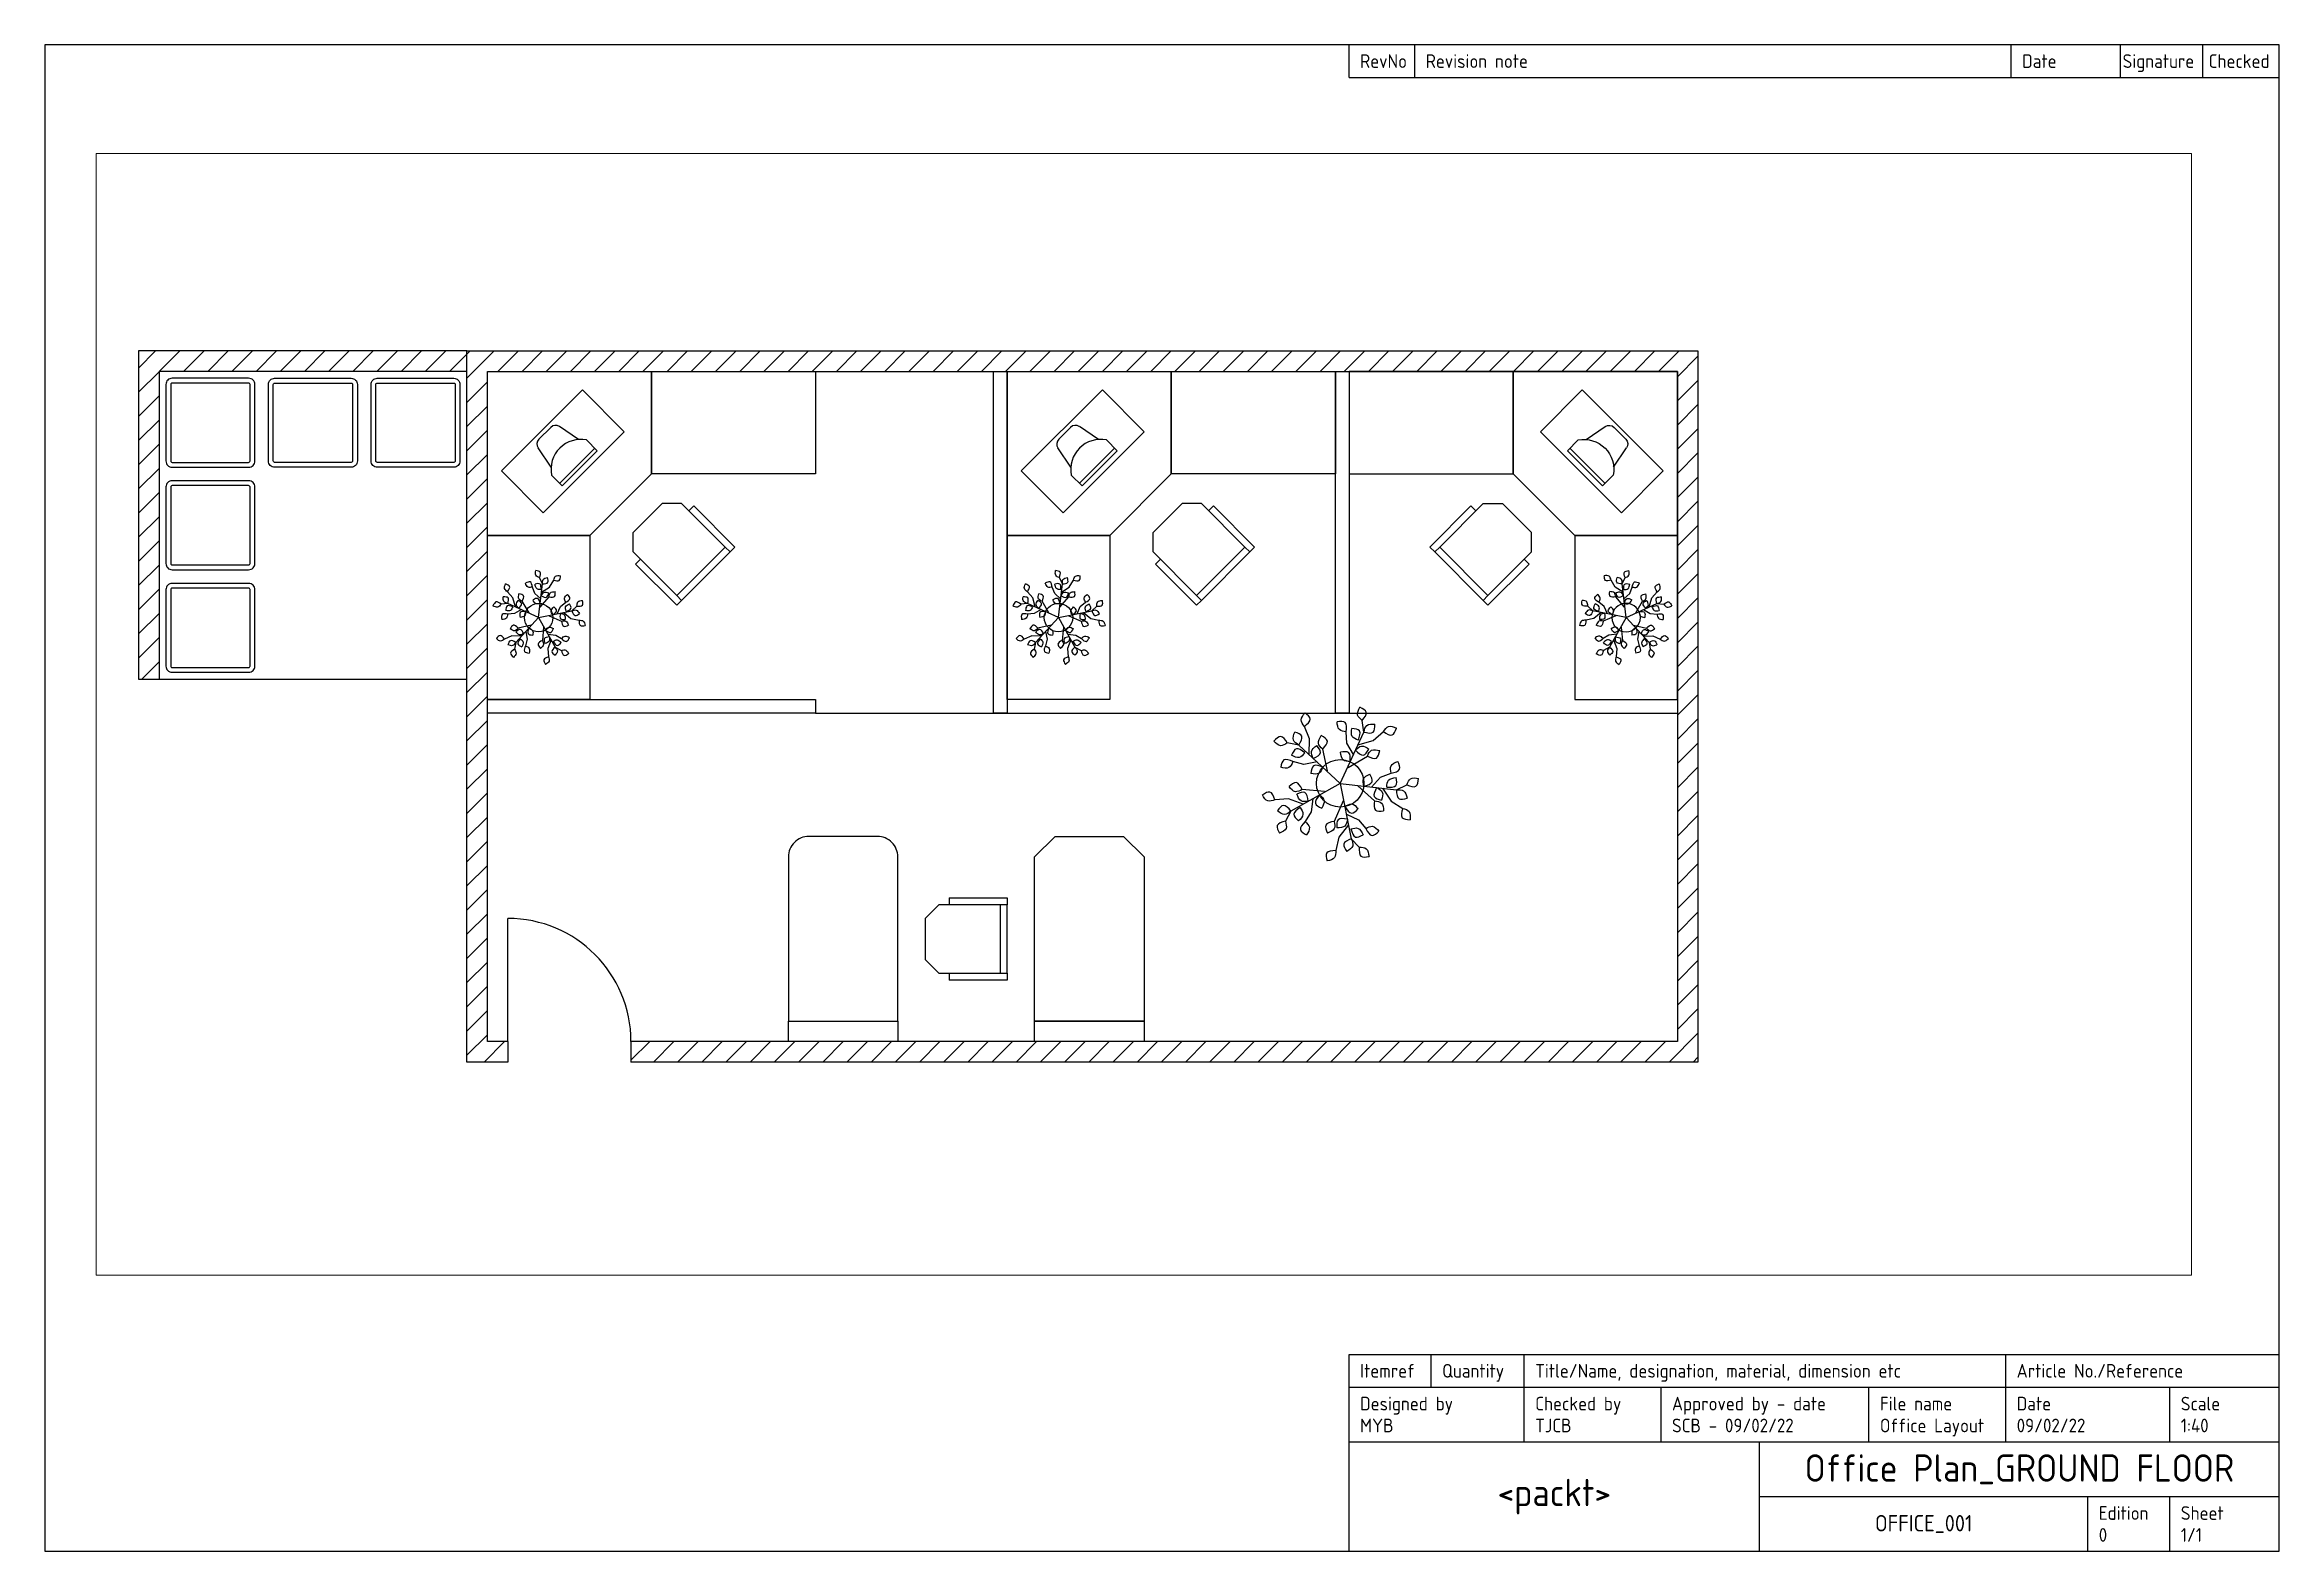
# Paper-space layout 'ISO A3' of a CAD drawing. Header units: millimetres. Extents: x 0 to 408, y 0 to 275.
# The model-space entities are those that its viewports show. They can reach past a viewport. Long polylines and large blocks are cut down to what shows.
import ezdxf
from ezdxf.enums import TextEntityAlignment as Align

# ---------------------------------------------------------------- set-up
doc = ezdxf.new("R2010")
doc.units = ezdxf.units.MM
doc.header["$LTSCALE"] = 200
doc.header["$MEASUREMENT"] = 0
for name, color, linetype in [('Bins', 150, 'Continuous'), ('Carpets', 200, 'Continuous'), ('CHAIRS', 100, 'Continuous'), ('DESKS', 7, 'Continuous'), ('Doors', 82, 'Continuous'), ('Electrical', 150, 'Continuous'), ('FRAME 025', 7, 'Continuous'), ('FRAME 050', 6, 'Continuous'), ('FRAME 070', 5, 'Continuous'), ('Furniture', 1, 'Continuous'), ('PCS', 10, 'Continuous'), ('PLANTS', 3, 'Continuous'), ('Walls', 42, 'Continuous')]:
    doc.layers.add(name, color=color, linetype=linetype)
doc.layers.add('Viewports', color=8, linetype='Continuous', plot=False)
doc.styles.add('ISO Proportional', font='isocp.shx')

# ---------------------------------------------------------------- blocks, each defined once
blk = doc.blocks.new('ISO A3 title block')
at = {"layer": 'FRAME 070'}
for p, q in [((0, 275.41), (0, 0)), ((408.41, 275.41), (0, 275.41)), ((238.41, 269.41), (238.41, 275.41)), ((250.41, 269.41), (250.41, 275.41)), ((359.41, 269.41), (359.41, 275.41)), ((379.41, 269.41), (379.41, 275.41)), ((394.41, 269.41), (394.41, 275.41)), ((408.41, 0), (408.41, 275.41)), ((238.41, 269.41), (408.41, 269.41)), ((238.41, 30), (238.41, 36)), ((238.41, 36), (408.41, 36)), ((253.41, 30), (253.41, 36)), ((270.41, 30), (270.41, 36)), ((358.41, 30), (358.41, 36)), ((238.41, 0), (238.41, 30)), ((238.41, 30), (408.41, 30)), ((270.41, 20), (270.41, 30)), ((295.41, 20), (295.41, 30)), ((333.41, 20), (333.41, 30)), ((358.41, 20), (358.41, 30)), ((388.41, 20), (388.41, 30)), ((238.41, 20), (408.41, 20)), ((313.41, 0), (313.41, 20)), ((313.41, 10), (408.41, 10)), ((373.41, 0), (373.41, 10)), ((388.41, 0), (388.41, 10)), ((0, 0), (408.41, 0))]:
    blk.add_line(p, q, dxfattribs=at)
at = {"layer": 'FRAME 025', "style": 'ISO Proportional'}
for s, p in [('RevNo', (240.41, 272.41)), ('Revision note', (252.41, 272.41)), ('Date', (361.41, 272.41)), ('Signature', (379.77, 272.41)), ('Checked', (395.49, 272.41)), ('Itemref', (240.41, 33)), ('Quantity', (255.41, 33)), ('Title/Name, designation, material, dimension etc', (272.41, 33)), ('Article No./Reference', (360.41, 33)), ('Designed by', (240.41, 27)), ('Checked by', (272.41, 27)), ('Approved by - date', (297.41, 27)), ('File name', (335.41, 27)), ('Date', (360.41, 27)), ('Scale', (390.41, 27)), ('Edition', (375.41, 7)), ('Sheet', (390.41, 7))]:
    blk.add_text(s, height=2.5, dxfattribs=at).set_placement(p, align=Align.MIDDLE_LEFT)
at = {"layer": 'FRAME 025', "style": 'ISO Proportional', "flags": 8}
for tag, p in [('DESIGNED_BY', (240.41, 23)), ('CHECKED_BY', (272.41, 23)), ('APPROVED_BY_DATE', (297.41, 23)), ('FILENAME', (335.41, 23)), ('DATE', (360.41, 23)), ('SCALE', (390.41, 23)), ('EDITION', (375.41, 3)), ('SHEET', (390.41, 3))]:
    blk.add_attdef(tag, text='', height=2.5, dxfattribs=at).set_placement(p, align=Align.MIDDLE_LEFT)
at = {"layer": 'FRAME 050', "style": 'ISO Proportional', "flags": 8}
for tag, height, p in [('TITLE', 5, (360.91, 15)), ('OWNER', 5, (275.91, 10)), ('DRAWING_NUMBER', 3, (343.41, 5))]:
    blk.add_attdef(tag, text='', height=height, dxfattribs=at).set_placement(p, align=Align.MIDDLE)
blk = doc.blocks.new('LEAF')
at = {"layer": 'PLANTS', "end_tangent": (0.962728, 0.27047)}
blk.add_spline([(0, 0), (-1.96, 1.89), (-3.91, 0.55)], degree=3, dxfattribs=at)
at = {"layer": 'PLANTS'}
blk.add_spline([(0, 0), (-1.96, -0.79), (-3.91, 0.55)], degree=3, dxfattribs=at)
blk = doc.blocks.new('PLANT')
at = {"layer": 'PLANTS'}
for p, q in [((-8.94, 12.99), (-10.48, 16.67)), ((0, 0), (6.9, 15.01)), ((1.96, 11.78), (1.76, 15.09)), ((6.9, 15.01), (6.44, 18.36)), ((9.59, 12.51), (12.61, 15.12)), ((-12.14, 11.21), (-15.47, 11.8)), ((0, 0), (-12.14, 11.21)), ((-9.12, 8.41), (-8.94, 12.99)), ((-3.71, 3.61), (-5.13, 10.02)), ((3.86, 8.39), (1.96, 11.78)), ((2.29, 4.64), (7.94, 7.98)), ((5.18, 11.27), (9.59, 12.51)), ((0, 0), (-14.41, -8.09)), ((-10.6, 5.51), (-13.81, 6.34)), ((-6.79, 6.26), (-10.6, 5.51)), ((0, 0), (16.41, -1.93)), ((0, 0), (3.24, -16.2)), ((9.17, -1.08), (11.81, 1.77)), ((11.81, 1.77), (14.9, 2.99)), ((-15.11, -4.49), (-19.09, -4.82)), ((-10.82, -6.07), (-15.11, -4.49)), ((-4.58, -2.41), (-11.11, -1.79)), ((-8.05, -4.52), (-8.51, -8.38)), ((0.88, -5.1), (-1.74, -11.12)), ((5.12, -0.74), (10.04, -5.09)), ((12.32, -1.45), (14.86, -5.25)), ((14.86, -5.25), (18.27, -7.32)), ((16.41, -1.93), (19.45, -0.45)), ((-14.41, -8.09), (-16, -11.07)), ((-8.51, -8.38), (-10.29, -11.17)), ((2.43, -12.17), (-0.4, -15.76)), ((1.81, -9.05), (5.34, -10.69)), ((5.34, -10.69), (7.45, -13.24)), ((-0.4, -15.76), (-1.32, -19.64)), ((3.24, -16.2), (5.58, -18.64))]:
    blk.add_line(p, q, dxfattribs=at)
blk.add_circle((0, 0), 6.94, dxfattribs=at)
for p, rotation in [((-10.48, 16.67), 275.0403243146722), ((6.44, 18.36), 288), ((-12.14, 11.21), 294.9348524070542), ((-5.13, 10.02), 283.8275635624211), ((1.76, 15.09), 320.7033619510831), ((5.3, 12.61), 306.4161162851195), ((6.9, 15.01), 222.9348524070542), ((12.61, 15.12), 203.0403243146722), ((-13.81, 6.34), 32.70336195108312), ((-10.36, 8.94), 18.41611628511951), ((-7.87, 7.26), 263.5135545668045), ((2.9, 6.3), 323.1792104330925), ((4.47, 9.73), 191.5135545668045), ((7.94, 7.98), 211.8275635624211), ((14.9, 2.99), 248.7033619510831), ((-11.11, -1.79), 355.8275635624211), ((-5.1, 4.7), 35.17921043309246), ((6.89, -0.81), 251.1792104330924), ((13.63, -1.14), 234.4161162851195), ((19.45, -0.45), 216), ((-19.09, -4.82), 347.0403243146721), ((-14.41, -8.09), 6.934852407054164), ((-9.34, -5.24), 335.5135545668045), ((-6.05, -3.4), 107.1792104330925), ((1.36, -6.8), 179.1792104330925), ((10.04, -5.09), 139.8275635624211), ((10.64, -1.25), 119.5135545668045), ((16.41, -1.93), 150.9348524070542), ((-16, -11.07), 72), ((-11.7, -7.09), 90.41611628511951), ((-10.29, -11.17), 104.7033619510831), ((-1.74, -11.12), 67.8275635624211), ((2.1, -10.5), 47.51355456680455), ((3.13, -13.32), 162.4161162851195), ((7.45, -13.24), 176.7033619510831), ((18.27, -7.32), 131.0403243146722), ((-1.32, -19.64), 59.0403243146722), ((3.24, -16.2), 78.93485240705415), ((5.58, -18.64), 144)]:
    blk.add_blockref('LEAF', p, dxfattribs=dict(at, rotation=rotation))
blk.add_blockref('LEAF', (-15.47, 11.8), dxfattribs=at)
blk = doc.blocks.new('CHAIR')
at = {"layer": 'CHAIRS'}
for p, q in [((-10, 0), (-12, 0)), ((-12, 0), (-12, -17)), ((-10, 0), (10, 0)), ((-10, -2), (-10, 0)), ((12, 0), (10, 0)), ((10, 0), (10, -2)), ((12, -17), (12, 0)), ((-10, -20), (-10, -2)), ((-10, -2), (10, -2)), ((10, -2), (10, -20)), ((-10, -17), (-12, -17)), ((12, -17), (10, -17)), ((-10, -20), (-6, -24)), ((6, -24), (-6, -24)), ((10, -20), (6, -24))]:
    blk.add_line(p, q, dxfattribs=at)
blk = doc.blocks.new('*U8')
blk.add_line((0, 0), (0, 900))
blk.add_arc((0, 0), 900, 0, 90)
blk = doc.blocks.new('Pot Plant')
for p, q in [((-188, 144), (-227, 189)), ((-27, 177), (-45, 223)), ((16, 138), (-27, 177)), ((0, 0), (29, 246)), ((29, 246), (7, 292)), ((22, 185), (79, 223)), ((79, 223), (110, 274)), ((-225, 104), (-275, 97)), ((-177, 29), (-226, 26)), ((0, 0), (-225, 104)), ((-169, 78), (-188, 144)), ((-126, 58), (-177, 29)), ((0, 0), (-168, -182)), ((-70, 34), (-120, 119)), ((0, 0), (243, 49)), ((0, 0), (121, -216)), ((11, 77), (76, 151)), ((76, 13), (167, -26)), ((136, 27), (160, 80)), ((160, 80), (199, 112)), ((183, 36), (236, -6)), ((243, 49), (280, 84)), ((-195, -134), (-250, -157)), ((-126, -137), (-195, -134)), ((-54, -56), (-150, -77)), ((-83, -159), (-95, -207)), ((-94, -102), (-83, -159)), ((36, -69), (27, -167)), ((91, -162), (67, -227)), ((68, -121), (126, -128)), ((126, -128), (168, -154)), ((236, -6), (295, -20)), ((-168, -182), (-177, -232)), ((67, -227), (72, -286)), ((121, -216), (166, -240))]:
    blk.add_line(p, q)
blk.add_circle((0, 0), 104)
for points in [[(7, 292), (-20, 309), (-21, 344)], [(-227, 189), (-249, 212), (-242, 246)], [(-120, 119), (-145, 138), (-144, 173)], [(-45, 223), (-77, 223), (-97, 252)], [(17, 204), (-14, 212), (-26, 245)], [(19, 160), (38, 184), (74, 181)], [(29, 246), (33, 278), (65, 293)], [(76, 151), (86, 181), (120, 190)], [(110, 274), (124, 302), (160, 306)], [(199, 112), (189, 142), (210, 170)], [(-275, 97), (-300, 76), (-334, 86)], [(-226, 26), (-236, -4), (-270, -14)], [(-225, 104), (-254, 117), (-259, 152)], [(-189, 79), (-206, 52), (-241, 51)], [(-146, 67), (-163, 94), (-150, 126)], [(-95, 43), (-103, 13), (-136, 1)], [(12, 103), (-20, 102), (-41, 130)], [(102, 20), (91, 50), (111, 79)], [(158, 31), (187, 20), (195, -14)], [(200, 47), (197, 79), (225, 100)], [(243, 49), (274, 55), (299, 29)], [(280, 84), (287, 114), (321, 126)], [(-250, -157), (-278, -172), (-309, -154)], [(-150, -77), (-176, -96), (-209, -83)], [(-109, -118), (-139, -127), (-166, -103)], [(-134, -155), (-114, -180), (-123, -214)], [(-71, -76), (-44, -94), (-43, -129)], [(79, -140), (77, -172), (47, -190)], [(51, -91), (76, -71), (109, -81)], [(106, -175), (136, -163), (165, -183)], [(167, -26), (199, -26), (218, -56)], [(168, -154), (193, -135), (226, -147)], [(295, -20), (326, -25), (341, -57)], [(-168, -182), (-190, -205), (-225, -199)], [(-177, -232), (-165, -261), (-185, -291)], [(-95, -207), (-69, -225), (-70, -261)], [(27, -167), (36, -197), (14, -225)], [(72, -286), (77, -318), (51, -342)], [(121, -216), (137, -244), (120, -275)], [(166, -240), (198, -238), (219, -266)]]:
    blk.add_spline(points, degree=3)
for points, end_tangent in [([(7, 292), (12, 332), (-21, 344)], (0.784693, -0.619885)), ([(-227, 189), (-212, 227), (-242, 246)], (0.625686, -0.780075)), ([(-120, 119), (-111, 159), (-144, 173)], (0.737511, -0.675335)), ([(-45, 223), (-62, 261), (-97, 252)], (0.99522, -0.097659)), ([(17, 204), (10, 245), (-26, 245)], (0.940338, -0.340242)), ([(19, 160), (58, 149), (74, 181)], (-0.704562, -0.709642)), ([(29, 246), (68, 258), (65, 293)], (-0.231288, -0.972885)), ([(76, 151), (117, 155), (120, 190)], (-0.414378, -0.910105)), ([(110, 274), (151, 272), (160, 306)], (-0.548547, -0.836119)), ([(199, 112), (229, 139), (210, 170)], (0.214661, -0.976689)), ([(-275, 97), (-312, 114), (-334, 86)], (0.832029, 0.554732)), ([(-226, 26), (-267, 22), (-270, -14)], (0.400419, 0.916332)), ([(-225, 104), (-224, 144), (-259, 152)], (0.853797, -0.520606)), ([(-189, 79), (-230, 85), (-241, 51)], (0.61417, 0.789174)), ([(-146, 67), (-124, 102), (-150, 126)], (0.457188, -0.88937)), ([(-95, 43), (-135, 37), (-136, 1)], (0.360461, 0.932774)), ([(12, 103), (-7, 140), (-41, 130)], (0.99851, -0.054576)), ([(102, 20), (131, 49), (111, 79)], (0.256652, -0.966504)), ([(158, 31), (160, -9), (195, -14)], (-0.892632, 0.450787)), ([(200, 47), (236, 66), (225, 100)], (-0.033009, -0.999455)), ([(243, 49), (266, 15), (299, 29)], (-0.996741, -0.080671)), ([(280, 84), (320, 91), (321, 126)], (-0.347062, -0.937842)), ([(-250, -157), (-282, -132), (-309, -154)], (0.935243, 0.354007)), ([(-150, -77), (-186, -56), (-209, -83)], (0.870185, 0.492725)), ([(-109, -118), (-135, -87), (-166, -103)], (0.98712, 0.159981)), ([(-134, -155), (-152, -192), (-123, -214)], (-0.56076, 0.827978)), ([(-71, -76), (-77, -117), (-43, -129)], (-0.775732, 0.631062)), ([(79, -140), (41, -155), (47, -190)], (0.152886, 0.988244)), ([(51, -91), (87, -109), (109, -81)], (-0.83989, -0.542756)), ([(167, -26), (183, -63), (218, -56)], (-0.993611, 0.112859)), ([(168, -154), (203, -174), (226, -147)], (-0.862552, -0.505968)), ([(295, -20), (305, -59), (341, -57)], (-0.964707, 0.263324)), ([(-168, -182), (-207, -169), (-225, -199)], (0.758963, 0.651133)), ([(-177, -232), (-205, -261), (-185, -291)], (-0.27047, 0.962728)), ([(-95, -207), (-103, -247), (-70, -261)], (-0.747747, 0.663983)), ([(27, -167), (-4, -194), (14, -225)], (-0.199707, 0.979856)), ([(72, -286), (38, -309), (51, -342)], (-0.047674, 0.998863)), ([(121, -216), (97, -249), (120, -275)], (-0.384732, 0.923028)), ([(106, -175), (136, -204), (165, -183)], (-0.960739, -0.277455)), ([(166, -240), (185, -276), (219, -266)], (-0.999189, 0.040267))]:
    blk.add_spline(points, degree=3, dxfattribs=dict(end_tangent=end_tangent))
blk = doc.blocks.new('DESK')
at = {"layer": 'DESKS'}
for points in [[(0, -1200), (0, 0), (1200, 0), (1200, -750), (750, -1200)], [(2400, 0), (2400, -750), (1200, -750), (1200, 0)], [(750, -2400), (0, -2400), (0, -1200), (750, -1200)]]:
    blk.add_lwpolyline(points, close=True, dxfattribs=at)
blk = doc.blocks.new('Computer')
for p, q in [((-602, 9), (-9, 602)), ((-9, 602), (296, 296)), ((-242, 328), (-328, 242)), ((-38, 239), (-177, 334)), ((-239, 38), (-334, 177)), ((296, 296), (-296, -296)), ((-175, -81), (81, 175)), ((21, 236), (99, 157)), ((-296, -296), (-602, 9)), ((-157, -99), (99, 157)), ((-236, -21), (-157, -99))]:
    blk.add_line(p, q)
for centre, radius, start, end in [((-206, 292), 50.8, 55.6619, 135), ((-292, 206), 50.8, 135, 214.3381), ((-21, 21), 219, 78.9811, 191.0189)]:
    blk.add_arc(centre, radius, start, end)
blk = doc.blocks.new('Exec Chair')
for p, q in [((-318, 530), (-530, 318)), ((-177, 530), (-318, 530)), ((141, 212), (-177, 530)), ((-88, 513), (-124, 477)), ((-88, 513), (212, 212)), ((-530, 177), (-530, 318)), ((-530, 177), (-212, -141)), ((-212, -141), (141, 212)), ((-177, -177), (177, 177)), ((177, 177), (141, 212)), ((212, 212), (177, 177)), ((-477, 124), (-513, 88)), ((-212, -212), (-513, 88)), ((-212, -141), (-177, -177)), ((-177, -177), (-212, -212))]:
    blk.add_line(p, q)

msp = doc.modelspace()

# ---------------------------------------------------------------- hatches: boundary and pattern name
at = {"layer": 'Walls'}
h = msp.add_hatch(dxfattribs=at)
h.set_pattern_fill('ANSI31', color=256, scale=1000)
h.paths.add_polyline_path([(2675, 7648), (275, 7648), (275, 5248), (425, 5248), (425, 7498), (2675, 7498)])
h = msp.add_hatch(dxfattribs=at)
h.set_pattern_fill('ANSI31', color=256, scale=1000)
h.paths.add_polyline_path([(11675, 7648), (2675, 7648), (2675, 2448), (2975, 2448), (2975, 2598), (2825, 2598), (2825, 7498), (3575, 7498), (11525, 7498), (11525, 6748), (11525, 2598), (3875, 2598), (3875, 2448), (11675, 2448)])

# ---------------------------------------------------------------- linework, layer by layer
at = {"layer": 'Bins'}
for points in [[(520, 6798), (1080, 6798, 0.414214), (1125, 6843), (1125, 7403, 0.414214), (1080, 7448), (520, 7448, 0.414214), (475, 7403), (475, 6843, 0.414214)], [(520, 6833), (1080, 6833, 0.414214), (1090, 6843), (1090, 7403, 0.414214), (1080, 7413), (520, 7413, 0.414214), (510, 7403), (510, 6843, 0.414214)], [(1830, 6798), (1270, 6798, -0.414214), (1225, 6843), (1225, 7403, -0.414214), (1270, 7448), (1830, 7448, -0.414214), (1875, 7403), (1875, 6843, -0.414214)], [(1830, 6833), (1270, 6833, -0.414214), (1260, 6843), (1260, 7403, -0.414214), (1270, 7413), (1830, 7413, -0.414214), (1840, 7403), (1840, 6843, -0.414214)], [(2580, 6798), (2020, 6798, -0.414214), (1975, 6843), (1975, 7403, -0.414214), (2020, 7448), (2580, 7448, -0.414214), (2625, 7403), (2625, 6843, -0.414214)], [(2580, 6833), (2020, 6833, -0.414214), (2010, 6843), (2010, 7403, -0.414214), (2020, 7413), (2580, 7413, -0.414214), (2590, 7403), (2590, 6843, -0.414214)], [(520, 6048), (1080, 6048, 0.414214), (1125, 6093), (1125, 6653, 0.414214), (1080, 6698), (520, 6698, 0.414214), (475, 6653), (475, 6093, 0.414214)], [(520, 6083), (1080, 6083, 0.414214), (1090, 6093), (1090, 6653, 0.414214), (1080, 6663), (520, 6663, 0.414214), (510, 6653), (510, 6093, 0.414214)], [(520, 5298), (1080, 5298, 0.414214), (1125, 5343), (1125, 5903, 0.414214), (1080, 5948), (520, 5948, 0.414214), (475, 5903), (475, 5343, 0.414214)], [(520, 5333), (1080, 5333, 0.414214), (1090, 5343), (1090, 5903, 0.414214), (1080, 5913), (520, 5913, 0.414214), (510, 5903), (510, 5343, 0.414214)]]:
    msp.add_lwpolyline(points, format="xyb", close=True, dxfattribs=at)
at = {"layer": 'Carpets'}
msp.add_line((5225, 4998), (11525, 4998), dxfattribs=at)
at = {"layer": 'Electrical'}
for points in [[(5026, 2748), (5826, 2748), (5826, 2598), (5026, 2598)], [(6826, 2748), (7626, 2748), (7626, 2598), (6826, 2598)]]:
    msp.add_lwpolyline(points, close=True, dxfattribs=at)
at = {"layer": 'Furniture'}
msp.add_lwpolyline([(5026, 2748), (5826, 2748), (5826, 3948, 0.414214), (5676, 4098), (5176, 4098, 0.414214), (5026, 3948)], format="xyb", close=True, dxfattribs=at)
msp.add_lwpolyline([(6826, 3948), (6976, 4098), (7476, 4098), (7626, 3948), (7626, 2748), (6826, 2748)], close=True, dxfattribs=at)
at = {"layer": 'Walls'}
for p, q in [((2675, 7648), (275, 7648)), ((275, 7648), (275, 5248)), ((2675, 7648), (11675, 7648)), ((2675, 2448), (2675, 7648)), ((11675, 7648), (11675, 2448)), ((425, 7498), (425, 5248)), ((2675, 7498), (425, 7498)), ((2825, 7498), (11525, 7498)), ((2825, 2598), (2825, 7498)), ((11525, 7498), (11525, 2598)), ((275, 5248), (425, 5248)), ((425, 5248), (2675, 5248)), ((2975, 2598), (2825, 2598)), ((2975, 2598), (2975, 2448)), ((11525, 2598), (3875, 2598)), ((3875, 2598), (3875, 2448)), ((2975, 2448), (2675, 2448)), ((11675, 2448), (3875, 2448))]:
    msp.add_line(p, q, dxfattribs=at)
for points in [[(6625, 7498), (6625, 4998), (6525, 4998), (6525, 7498)], [(9125, 7498), (9125, 4998), (9025, 4998), (9025, 7498)], [(2825, 5098), (5225, 5098), (5225, 4998), (2825, 4998)]]:
    msp.add_lwpolyline(points, close=True, dxfattribs=at)

# ---------------------------------------------------------------- block references
at = {"layer": 'CHAIRS'}
for p in [(4422, 6001), (8222, 6001)]:
    msp.add_blockref('Exec Chair', p, dxfattribs=at)
at = {"layer": 'CHAIRS', "xscale": -1}
msp.add_blockref('Exec Chair', (9928, 6001), dxfattribs=at)
at = {"layer": 'CHAIRS', "xscale": -25, "yscale": 25, "zscale": 25, "rotation": 269.9999999999999}
msp.add_blockref('CHAIR', (6626, 3348), dxfattribs=at)
at = {"layer": 'DESKS'}
for p in [(2825, 7498), (6625, 7498)]:
    msp.add_blockref('DESK', p, dxfattribs=at)
at = {"layer": 'DESKS', "xscale": -1}
msp.add_blockref('DESK', (11525, 7498), dxfattribs=at)
at = {"layer": 'Doors'}
msp.add_blockref('*U8', (2975, 2598), dxfattribs=at)
at = {"layer": 'PCS'}
for p in [(3530, 6761), (7330, 6761)]:
    msp.add_blockref('Computer', p, dxfattribs=at)
at = {"layer": 'PCS', "xscale": -1}
msp.add_blockref('Computer', (10820, 6761), dxfattribs=at)
at = {"layer": 'PLANTS'}
for p in [(3200, 5698), (7000, 5698)]:
    msp.add_blockref('Pot Plant', p, dxfattribs=at)
at = {"layer": 'PLANTS', "xscale": -1}
msp.add_blockref('Pot Plant', (11150, 5698), dxfattribs=at)
at = {"layer": 'PLANTS', "xscale": 25, "yscale": 25, "zscale": 25}
msp.add_blockref('PLANT', (9060, 4486), dxfattribs=at)

psp = doc.layouts.new('ISO A3')

# ---------------------------------------------------------------- block references
ref = psp.add_blockref('ISO A3 title block', (0, 0))
ref.add_attrib('SHEET', '1/1', dxfattribs={"layer": 'FRAME 025', "height": 2.5, "style": 'ISO Proportional'}).set_placement((390.41, 3), align=Align.MIDDLE_LEFT)
ref.add_attrib('EDITION', '0', dxfattribs={"layer": 'FRAME 025', "height": 2.5, "style": 'ISO Proportional'}).set_placement((375.41, 3), align=Align.MIDDLE_LEFT)
ref.add_attrib('SCALE', '1:40', dxfattribs={"layer": 'FRAME 025', "height": 2.5, "style": 'ISO Proportional'}).set_placement((390.41, 23), align=Align.MIDDLE_LEFT)
ref.add_attrib('TITLE', 'Office Plan_GROUND FLOOR', dxfattribs={"layer": 'FRAME 050', "height": 5, "style": 'ISO Proportional'}).set_placement((360.91, 15), align=Align.MIDDLE)
ref.add_attrib('DATE', '09/02/22', dxfattribs={"layer": 'FRAME 025', "height": 2.5, "style": 'ISO Proportional'}).set_placement((360.41, 23), align=Align.MIDDLE_LEFT)
ref.add_attrib('APPROVED_BY_DATE', 'SCB - 09/02/22', dxfattribs={"layer": 'FRAME 025', "height": 2.5, "style": 'ISO Proportional'}).set_placement((297.41, 23), align=Align.MIDDLE_LEFT)
ref.add_attrib('DESIGNED_BY', 'MYB', dxfattribs={"layer": 'FRAME 025', "height": 2.5, "style": 'ISO Proportional'}).set_placement((240.41, 23), align=Align.MIDDLE_LEFT)
ref.add_attrib('CHECKED_BY', 'TJCB', dxfattribs={"layer": 'FRAME 025', "height": 2.5, "style": 'ISO Proportional'}).set_placement((272.41, 23), align=Align.MIDDLE_LEFT)
ref.add_attrib('OWNER', '<packt>', dxfattribs={"layer": 'FRAME 050', "height": 5, "style": 'ISO Proportional'}).set_placement((275.91, 10), align=Align.MIDDLE)
ref.add_attrib('DRAWING_NUMBER', 'OFFICE_001', dxfattribs={"layer": 'FRAME 050', "height": 3, "style": 'ISO Proportional'}).set_placement((343.41, 5), align=Align.MIDDLE)
ref.add_attrib('FILENAME', 'Office Layout', dxfattribs={"layer": 'FRAME 025', "height": 2.5, "style": 'ISO Proportional'}).set_placement((335.41, 23), align=Align.MIDDLE_LEFT)

# ---------------------------------------------------------------- viewports
at = {"layer": 'Viewports'}
psp.add_viewport(center=(200.89, 152.99), size=(382.92, 205.0301), view_center_point=(7624.47, 4990.22), view_height=8201.2059, dxfattribs=at)

doc.saveas('drawing.dxf')
